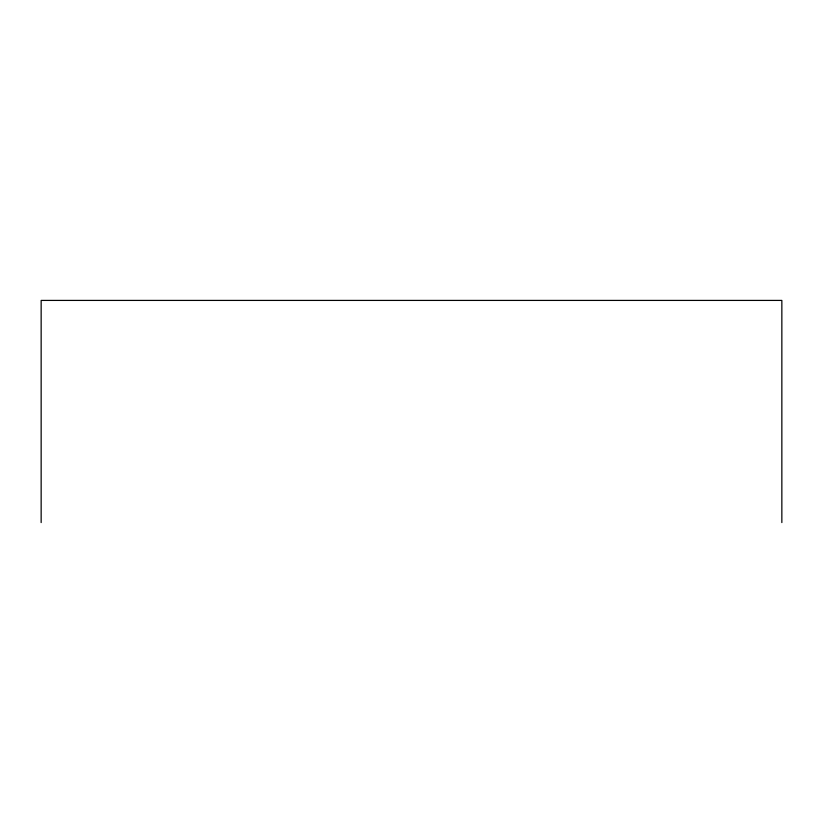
<?xml version="1.0" encoding="UTF-8"?>
<svg xmlns="http://www.w3.org/2000/svg" width="823" height="823" viewBox="0 0 823 823"><rect width="100%" height="100%" fill="white"/><g stroke="black" fill="none" stroke-linecap="round" stroke-linejoin="round"><path stroke-width="1.23" d="M781.85 522.584L781.85 300.416L41.15 300.416L41.15 522.584"/></g></svg>
